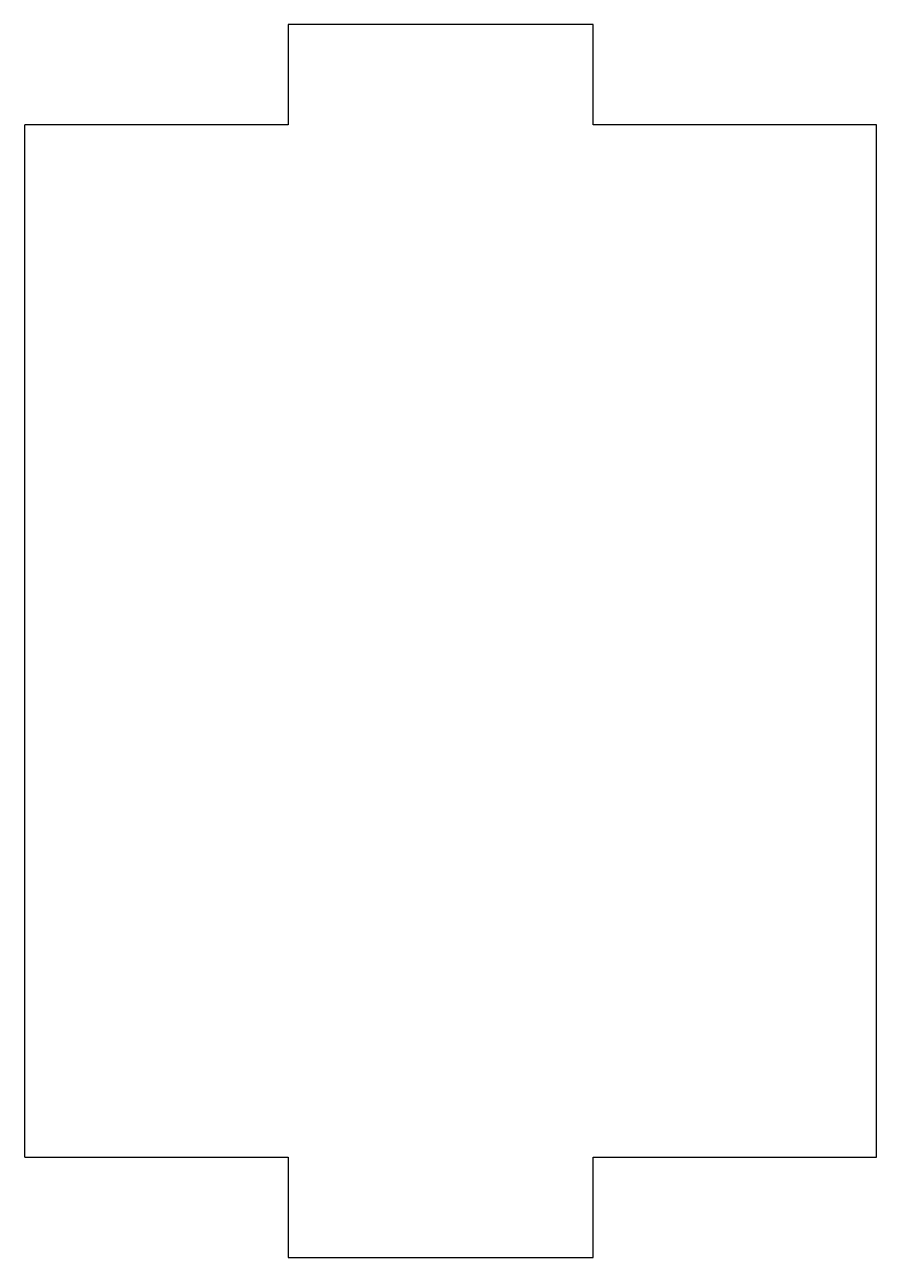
# Model space of a CAD drawing. Header units: millimetres. Extents: x 1 to 388, y 0 to 593.
# Drawn here: x 368.15 to 387.7, y 565.17 to 593.47 of the extents above; entities outside this region: 2.
import ezdxf

# ---------------------------------------------------------------- set-up
doc = ezdxf.new("R2010")
doc.units = ezdxf.units.MM
doc.styles.add('SLDTEXTSTYLE0', font='TXT', dxfattribs={"width": 0.7})

msp = doc.modelspace()

# ---------------------------------------------------------------- linework, layer by layer
at = {"color": 7, "linetype": 'Continuous', "lineweight": 25}
for p, q in [((374.199, 593.474), (374.199, 591.174)), ((381.199, 593.474), (374.199, 593.474)), ((381.199, 591.174), (381.199, 593.474)), ((368.147, 567.474), (368.147, 591.174)), ((374.199, 591.174), (368.147, 591.174)), ((387.697, 591.174), (381.199, 591.174)), ((387.697, 567.474), (387.697, 591.174)), ((368.147, 567.474), (374.197, 567.474)), ((374.197, 567.474), (374.197, 565.174)), ((381.197, 565.174), (381.197, 567.474)), ((381.197, 567.474), (387.697, 567.474)), ((374.197, 565.174), (381.197, 565.174))]:
    msp.add_line(p, q, dxfattribs=at)

# ---------------------------------------------------------------- texts
at = {"color": 7, "linetype": 'Continuous', "char_height": 14.5493, "attachment_point": 1, "style": 'SLDTEXTSTYLE0'}
for s, insert in [('SOLIDWORKS Educational Product.', (0, 40.579)), ('For Instructional Use Only.', (0, 18.755))]:
    msp.add_mtext(s, dxfattribs=dict(at, insert=insert))

doc.saveas('drawing.dxf')
